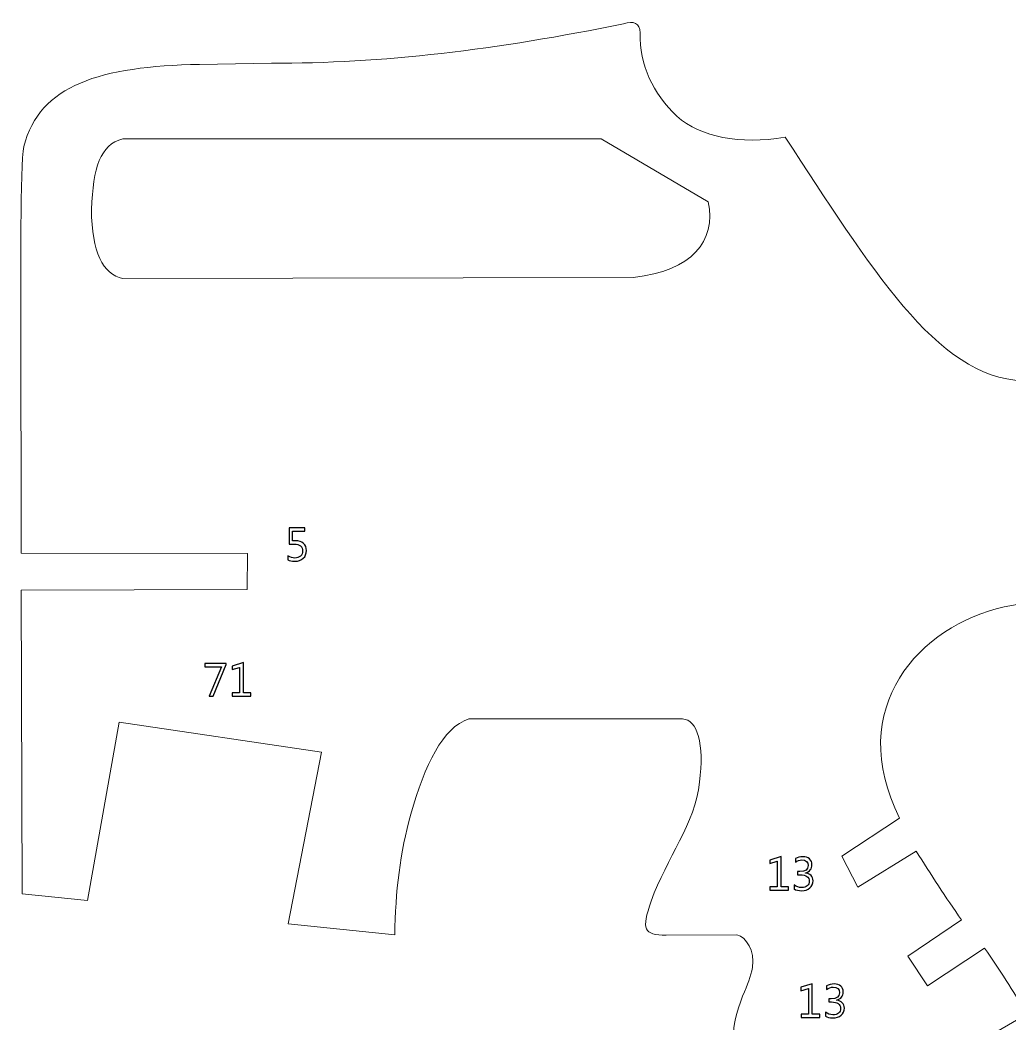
# Model space of a CAD drawing. Header units: centimetres. Extents: x -19.4 to 19.9, y -26.5 to 22.7.
# Drawn here: x 0.58 to 9.52, y -11.9 to -2.84 of the extents above; entities that cross this region are included whole.
import ezdxf

# ---------------------------------------------------------------- set-up
doc = ezdxf.new("R2010")
doc.units = ezdxf.units.CM
doc.header["$MEASUREMENT"] = 0
doc.layers.add('Camada 1', color=7, linetype='Continuous')

msp = doc.modelspace()

# ---------------------------------------------------------------- linework, layer by layer
at = {"layer": 'Camada 1', "color": 7, "lineweight": 9}
for points, knots in [([(7.19645, -11.39078), (7.17834, -11.4777), (7.15261, -11.53528), (7.10658, -11.64964), (7.10658, -11.64964), (7.00426, -11.94824), (6.9458, -12.1205), (7.2625, -12.23736), (7.2625, -12.23736), (7.42524, -12.2847), (7.56222, -12.33634), (7.67792, -12.39158), (7.67792, -12.39158), (8.25612, -12.63074), (8.28379, -13.49284), (8.06222, -14.07244), (8.06222, -14.07244), (7.90312, -14.33174), (8.12985, -14.64468), (8.34635, -14.5721), (8.34635, -14.5721), (8.34635, -14.5721), (10.51261, -13.85516), (10.51261, -13.85516), (10.51261, -13.85516), (10.45027, -13.62004), (10.3866, -13.39248), (10.30282, -13.1574), (10.30282, -13.1574), (10.30282, -13.1574), (9.75943, -13.37982), (9.75943, -13.37982), (9.75943, -13.37982), (9.75943, -13.37982), (9.65196, -13.0734), (9.65196, -13.0734), (9.65196, -13.0734), (9.65196, -13.0734), (10.19293, -12.83964), (10.19293, -12.83964), (10.19293, -12.83964), (10.07545, -12.58512), (9.97469, -12.34292), (9.8446, -12.10114), (9.8446, -12.10114), (9.8446, -12.10114), (9.28561, -12.41004), (9.28561, -12.41004), (9.28561, -12.41004), (9.28561, -12.41004), (9.11823, -12.13246), (9.11823, -12.13246), (9.11823, -12.13246), (9.11823, -12.13246), (9.67372, -11.81196), (9.67372, -11.81196), (9.67372, -11.81196), (9.54626, -11.59628), (9.42556, -11.4123), (9.2911, -11.21652), (9.2911, -11.21652), (9.2911, -11.21652), (8.7758, -11.55694), (8.7758, -11.55694), (8.7758, -11.55694), (8.7758, -11.55694), (8.59966, -11.28924), (8.59966, -11.28924), (8.59966, -11.28924), (8.59966, -11.28924), (9.08363, -10.9607), (9.08363, -10.9607), (9.08363, -10.9607), (8.93983, -10.76064), (8.80629, -10.5467), (8.67396, -10.342), (8.67396, -10.342), (8.67396, -10.342), (8.14573, -10.66632), (8.14573, -10.66632), (8.14573, -10.66632), (8.14573, -10.66632), (8.00262, -10.38486), (8.00262, -10.38486), (8.00262, -10.38486), (8.00262, -10.38486), (8.52443, -10.04256), (8.52443, -10.04256), (8.52443, -10.04256), (8.0212, -9.0515), (8.70751, -8.2985), (9.46802, -8.13704), (9.46802, -8.13704), (11.09261, -7.8101), (12.4897, -7.95706), (13.98482, -8.7694), (13.98482, -8.7694), (14.99996, -9.29474), (16.00137, -9.92246), (16.99467, -10.55402), (16.99467, -10.55402), (17.6037, -10.88394), (18.02344, -11.20762), (18.71948, -11.44536), (18.71948, -11.44536), (18.93572, -11.51192), (19.05844, -11.5514), (19.13972, -11.50868), (19.13972, -11.50868), (19.46327, -10.98524), (19.65925, -10.21248), (19.61815, -8.4746), (19.61815, -8.4746), (19.50839, -6.9784), (19.39746, -6.24118), (19.06685, -5.72082), (19.06685, -5.72082), (18.54663, -5.42754), (16.84974, -5.4812), (14.59497, -5.70444), (14.59497, -5.70444), (13.02089, -5.8212), (11.37442, -6.12376), (9.63661, -6.09544), (9.63661, -6.09544), (8.8524, -6.07016), (8.2565, -5.0562), (7.49029, -3.89738), (7.49029, -3.89738), (7.07465, -3.96578), (6.73533, -3.89846), (6.51279, -3.7086), (6.51279, -3.7086), (6.29751, -3.49826), (6.17681, -3.24938), (6.18123, -2.95512), (6.18123, -2.95512), (6.18213, -2.87114), (6.12349, -2.8403), (6.03036, -2.87408), (6.03036, -2.87408), (4.90413, -3.1053), (3.83605, -3.23604), (2.85293, -3.22862), (2.85293, -3.22862), (2.85293, -3.22862), (2.20467, -3.24034), (2.20467, -3.24034), (2.20467, -3.24034), (1.31001, -3.25706), (0.76008, -3.42442), (0.61744, -3.98142), (0.61744, -3.98142), (0.5844, -4.14354), (0.59169, -5.23704), (0.59013, -5.44748), (0.59013, -5.44748), (0.59013, -5.44748), (0.59369, -7.65022), (0.59369, -7.65022), (0.59369, -7.65022), (0.59369, -7.65022), (2.63687, -7.653), (2.63687, -7.653), (2.63687, -7.653), (2.63687, -7.653), (2.63373, -7.97834), (2.63373, -7.97834), (2.63373, -7.97834), (2.63373, -7.97834), (0.59327, -7.98396), (0.59327, -7.98396), (0.59327, -7.98396), (0.59327, -7.98396), (0.6027, -10.72576), (0.6027, -10.72576), (0.6027, -10.72576), (0.6027, -10.72576), (1.1918, -10.78494), (1.1918, -10.78494), (1.1918, -10.78494), (1.1918, -10.78494), (1.47828, -9.17798), (1.47828, -9.17798), (1.47828, -9.17798), (1.47828, -9.17798), (3.30648, -9.44822), (3.30648, -9.44822), (3.30648, -9.44822), (3.30648, -9.44822), (3.00578, -10.99664), (3.00578, -10.99664), (3.00578, -10.99664), (3.00578, -10.99664), (3.96695, -11.09554), (3.96695, -11.09554), (3.96695, -11.09554), (3.97141, -10.7116), (4.01579, -10.34626), (4.11147, -10.00816), (4.11147, -10.00816), (4.24042, -9.56108), (4.39908, -9.2238), (4.63538, -9.14708), (4.63538, -9.14708), (4.63538, -9.14708), (6.56322, -9.14732), (6.56322, -9.14732), (6.56322, -9.14732), (6.70063, -9.15452), (6.76234, -9.3749), (6.71689, -9.719), (6.71689, -9.719), (6.68061, -10.09176), (6.42141, -10.4), (6.28219, -10.7906), (6.28219, -10.7906), (6.19002, -11.04918), (6.21334, -11.09912), (6.41761, -11.09774), (6.41761, -11.09774), (6.41761, -11.09774), (7.05509, -11.09466), (7.05509, -11.09466), (7.05509, -11.09466), (7.14054, -11.12192), (7.21906, -11.23272), (7.19645, -11.39078)], [0, 0, 0, 0, 0.0172414, 0.0172414, 0.0172414, 0.0172414, 0.0344828, 0.0344828, 0.0344828, 0.0344828, 0.0517241, 0.0517241, 0.0517241, 0.0517241, 0.0689655, 0.0689655, 0.0689655, 0.0689655, 0.0862069, 0.0862069, 0.0862069, 0.0862069, 0.1034483, 0.1034483, 0.1034483, 0.1034483, 0.1206897, 0.1206897, 0.1206897, 0.1206897, 0.137931, 0.137931, 0.137931, 0.137931, 0.1551724, 0.1551724, 0.1551724, 0.1551724, 0.1724138, 0.1724138, 0.1724138, 0.1724138, 0.1896552, 0.1896552, 0.1896552, 0.1896552, 0.2068966, 0.2068966, 0.2068966, 0.2068966, 0.2241379, 0.2241379, 0.2241379, 0.2241379, 0.2413793, 0.2413793, 0.2413793, 0.2413793, 0.2586207, 0.2586207, 0.2586207, 0.2586207, 0.2758621, 0.2758621, 0.2758621, 0.2758621, 0.2931034, 0.2931034, 0.2931034, 0.2931034, 0.3103448, 0.3103448, 0.3103448, 0.3103448, 0.3275862, 0.3275862, 0.3275862, 0.3275862, 0.3448276, 0.3448276, 0.3448276, 0.3448276, 0.362069, 0.362069, 0.362069, 0.362069, 0.3793103, 0.3793103, 0.3793103, 0.3793103, 0.3965517, 0.3965517, 0.3965517, 0.3965517, 0.4137931, 0.4137931, 0.4137931, 0.4137931, 0.4310345, 0.4310345, 0.4310345, 0.4310345, 0.4482759, 0.4482759, 0.4482759, 0.4482759, 0.4655172, 0.4655172, 0.4655172, 0.4655172, 0.4827586, 0.4827586, 0.4827586, 0.4827586, 0.5, 0.5, 0.5, 0.5, 0.5172414, 0.5172414, 0.5172414, 0.5172414, 0.5344828, 0.5344828, 0.5344828, 0.5344828, 0.5517241, 0.5517241, 0.5517241, 0.5517241, 0.5689655, 0.5689655, 0.5689655, 0.5689655, 0.5862069, 0.5862069, 0.5862069, 0.5862069, 0.6034483, 0.6034483, 0.6034483, 0.6034483, 0.6206897, 0.6206897, 0.6206897, 0.6206897, 0.637931, 0.637931, 0.637931, 0.637931, 0.6551724, 0.6551724, 0.6551724, 0.6551724, 0.6724138, 0.6724138, 0.6724138, 0.6724138, 0.6896552, 0.6896552, 0.6896552, 0.6896552, 0.7068966, 0.7068966, 0.7068966, 0.7068966, 0.7241379, 0.7241379, 0.7241379, 0.7241379, 0.7413793, 0.7413793, 0.7413793, 0.7413793, 0.7586207, 0.7586207, 0.7586207, 0.7586207, 0.7758621, 0.7758621, 0.7758621, 0.7758621, 0.7931034, 0.7931034, 0.7931034, 0.7931034, 0.8103448, 0.8103448, 0.8103448, 0.8103448, 0.8275862, 0.8275862, 0.8275862, 0.8275862, 0.8448276, 0.8448276, 0.8448276, 0.8448276, 0.862069, 0.862069, 0.862069, 0.862069, 0.8793103, 0.8793103, 0.8793103, 0.8793103, 0.8965517, 0.8965517, 0.8965517, 0.8965517, 0.9137931, 0.9137931, 0.9137931, 0.9137931, 0.9310345, 0.9310345, 0.9310345, 0.9310345, 0.9482759, 0.9482759, 0.9482759, 0.9482759, 0.9655172, 0.9655172, 0.9655172, 0.9655172, 1, 1, 1, 1]), ([(1.5118, -3.91118), (1.5118, -3.91118), (5.82906, -3.9113), (5.82906, -3.9113), (5.82906, -3.9113), (5.82906, -3.9113), (6.79719, -4.48072), (6.79719, -4.48072), (6.79719, -4.48072), (6.86934, -4.8388), (6.64892, -5.10216), (6.12169, -5.16324), (6.12169, -5.16324), (6.12169, -5.16324), (1.5103, -5.17162), (1.5103, -5.17162), (1.5103, -5.17162), (1.33276, -5.13608), (1.23246, -4.93456), (1.22773, -4.54984), (1.22773, -4.54984), (1.24599, -4.16868), (1.30559, -3.96782), (1.5118, -3.91118)], [0, 0, 0, 0, 0.1428571, 0.1428571, 0.1428571, 0.1428571, 0.2857143, 0.2857143, 0.2857143, 0.2857143, 0.4285714, 0.4285714, 0.4285714, 0.4285714, 0.5714286, 0.5714286, 0.5714286, 0.5714286, 0.7142857, 0.7142857, 0.7142857, 0.7142857, 1, 1, 1, 1])]:
    msp.add_open_spline(points, degree=3, knots=knots, dxfattribs=at)
at = {"layer": 'Camada 1', "color": 7}
for points, knots in [([(3.0028, -7.7118), (3.0028, -7.7118), (3.0028, -7.67582), (3.0028, -7.67582), (3.0028, -7.67582), (3.02305, -7.68908), (3.04365, -7.69572), (3.0646, -7.69572), (3.0646, -7.69572), (3.08556, -7.69572), (3.10242, -7.68979), (3.11526, -7.67794), (3.11526, -7.67794), (3.12804, -7.66615), (3.13446, -7.65042), (3.13446, -7.63087), (3.13446, -7.63087), (3.13446, -7.61147), (3.12789, -7.5963), (3.11484, -7.58544), (3.11484, -7.58544), (3.10172, -7.57457), (3.08302, -7.56914), (3.05861, -7.56914), (3.05861, -7.56914), (3.05035, -7.56914), (3.03483, -7.56998), (3.01211, -7.57161), (3.01211, -7.57161), (3.01211, -7.57161), (3.01211, -7.42266), (3.01211, -7.42266), (3.01211, -7.42266), (3.01211, -7.42266), (3.15562, -7.42266), (3.15562, -7.42266), (3.15562, -7.42266), (3.15562, -7.42266), (3.15562, -7.45314), (3.15562, -7.45314), (3.15562, -7.45314), (3.15562, -7.45314), (3.04428, -7.45314), (3.04428, -7.45314), (3.04428, -7.45314), (3.04428, -7.45314), (3.04428, -7.54035), (3.04428, -7.54035), (3.04428, -7.54035), (3.05339, -7.53979), (3.06178, -7.5395), (3.06954, -7.5395), (3.06954, -7.5395), (3.10122, -7.5395), (3.12578, -7.54748), (3.14313, -7.56335), (3.14313, -7.56335), (3.16049, -7.57923), (3.16917, -7.60103), (3.16917, -7.62869), (3.16917, -7.62869), (3.16917, -7.65733), (3.15986, -7.68041), (3.14116, -7.69783), (3.14116, -7.69783), (3.12246, -7.71533), (3.09678, -7.72408), (3.06425, -7.72408), (3.06425, -7.72408), (3.03681, -7.72408), (3.01634, -7.71999), (3.0028, -7.7118)], [0, 0, 0, 0, 0.0526316, 0.0526316, 0.0526316, 0.0526316, 0.1052632, 0.1052632, 0.1052632, 0.1052632, 0.1578947, 0.1578947, 0.1578947, 0.1578947, 0.2105263, 0.2105263, 0.2105263, 0.2105263, 0.2631579, 0.2631579, 0.2631579, 0.2631579, 0.3157895, 0.3157895, 0.3157895, 0.3157895, 0.3684211, 0.3684211, 0.3684211, 0.3684211, 0.4210526, 0.4210526, 0.4210526, 0.4210526, 0.4736842, 0.4736842, 0.4736842, 0.4736842, 0.5263158, 0.5263158, 0.5263158, 0.5263158, 0.5789474, 0.5789474, 0.5789474, 0.5789474, 0.6315789, 0.6315789, 0.6315789, 0.6315789, 0.6842105, 0.6842105, 0.6842105, 0.6842105, 0.7368421, 0.7368421, 0.7368421, 0.7368421, 0.7894737, 0.7894737, 0.7894737, 0.7894737, 0.8421053, 0.8421053, 0.8421053, 0.8421053, 0.8947368, 0.8947368, 0.8947368, 0.8947368, 1, 1, 1, 1]), ([(2.44366, -8.65662), (2.44366, -8.65662), (2.32639, -8.9423), (2.32639, -8.9423), (2.32639, -8.9423), (2.32639, -8.9423), (2.29125, -8.9423), (2.29125, -8.9423), (2.29125, -8.9423), (2.29125, -8.9423), (2.40217, -8.67644), (2.40217, -8.67644), (2.40217, -8.67644), (2.40217, -8.67644), (2.25273, -8.67644), (2.25273, -8.67644), (2.25273, -8.67644), (2.25273, -8.67644), (2.25273, -8.64596), (2.25273, -8.64596), (2.25273, -8.64596), (2.25273, -8.64596), (2.44366, -8.64596), (2.44366, -8.64596), (2.44366, -8.64596), (2.44366, -8.64596), (2.44366, -8.65662), (2.44366, -8.65662)], [0, 0, 0, 0, 0.125, 0.125, 0.125, 0.125, 0.25, 0.25, 0.25, 0.25, 0.375, 0.375, 0.375, 0.375, 0.5, 0.5, 0.5, 0.5, 0.625, 0.625, 0.625, 0.625, 0.75, 0.75, 0.75, 0.75, 1, 1, 1, 1]), ([(2.66718, -8.9423), (2.66718, -8.9423), (2.49954, -8.9423), (2.49954, -8.9423), (2.49954, -8.9423), (2.49954, -8.9423), (2.49954, -8.91267), (2.49954, -8.91267), (2.49954, -8.91267), (2.49954, -8.91267), (2.56642, -8.91267), (2.56642, -8.91267), (2.56642, -8.91267), (2.56642, -8.91267), (2.56642, -8.68223), (2.56642, -8.68223), (2.56642, -8.68223), (2.56642, -8.68223), (2.49784, -8.70269), (2.49784, -8.70269), (2.49784, -8.70269), (2.49784, -8.70269), (2.49784, -8.67052), (2.49784, -8.67052), (2.49784, -8.67052), (2.49784, -8.67052), (2.60029, -8.63919), (2.60029, -8.63919), (2.60029, -8.63919), (2.60029, -8.63919), (2.60029, -8.91267), (2.60029, -8.91267), (2.60029, -8.91267), (2.60029, -8.91267), (2.66718, -8.91267), (2.66718, -8.91267), (2.66718, -8.91267), (2.66718, -8.91267), (2.66718, -8.9423), (2.66718, -8.9423)], [0, 0, 0, 0, 0.0909091, 0.0909091, 0.0909091, 0.0909091, 0.1818182, 0.1818182, 0.1818182, 0.1818182, 0.2727273, 0.2727273, 0.2727273, 0.2727273, 0.3636364, 0.3636364, 0.3636364, 0.3636364, 0.4545455, 0.4545455, 0.4545455, 0.4545455, 0.5454545, 0.5454545, 0.5454545, 0.5454545, 0.6363636, 0.6363636, 0.6363636, 0.6363636, 0.7272727, 0.7272727, 0.7272727, 0.7272727, 0.8181818, 0.8181818, 0.8181818, 0.8181818, 1, 1, 1, 1]), ([(7.5204, -10.69256), (7.5204, -10.69256), (7.35276, -10.69256), (7.35276, -10.69256), (7.35276, -10.69256), (7.35276, -10.69256), (7.35276, -10.66293), (7.35276, -10.66293), (7.35276, -10.66293), (7.35276, -10.66293), (7.41964, -10.66293), (7.41964, -10.66293), (7.41964, -10.66293), (7.41964, -10.66293), (7.41964, -10.43249), (7.41964, -10.43249), (7.41964, -10.43249), (7.41964, -10.43249), (7.35106, -10.45295), (7.35106, -10.45295), (7.35106, -10.45295), (7.35106, -10.45295), (7.35106, -10.42078), (7.35106, -10.42078), (7.35106, -10.42078), (7.35106, -10.42078), (7.45351, -10.38945), (7.45351, -10.38945), (7.45351, -10.38945), (7.45351, -10.38945), (7.45351, -10.66293), (7.45351, -10.66293), (7.45351, -10.66293), (7.45351, -10.66293), (7.5204, -10.66293), (7.5204, -10.66293), (7.5204, -10.66293), (7.5204, -10.66293), (7.5204, -10.69256), (7.5204, -10.69256)], [0, 0, 0, 0, 0.0909091, 0.0909091, 0.0909091, 0.0909091, 0.1818182, 0.1818182, 0.1818182, 0.1818182, 0.2727273, 0.2727273, 0.2727273, 0.2727273, 0.3636364, 0.3636364, 0.3636364, 0.3636364, 0.4545455, 0.4545455, 0.4545455, 0.4545455, 0.5454545, 0.5454545, 0.5454545, 0.5454545, 0.6363636, 0.6363636, 0.6363636, 0.6363636, 0.7272727, 0.7272727, 0.7272727, 0.7272727, 0.8181818, 0.8181818, 0.8181818, 0.8181818, 1, 1, 1, 1]), ([(7.57162, -10.68155), (7.57162, -10.68155), (7.57162, -10.64515), (7.57162, -10.64515), (7.57162, -10.64515), (7.59187, -10.66123), (7.6148, -10.66928), (7.64028, -10.66928), (7.64028, -10.66928), (7.66102, -10.66928), (7.67753, -10.66413), (7.68988, -10.65375), (7.68988, -10.65375), (7.70222, -10.64338), (7.70836, -10.62941), (7.70836, -10.61191), (7.70836, -10.61191), (7.70836, -10.57311), (7.68085, -10.5537), (7.62588, -10.5537), (7.62588, -10.5537), (7.62588, -10.5537), (7.60126, -10.5537), (7.60126, -10.5537), (7.60126, -10.5537), (7.60126, -10.5537), (7.60126, -10.52492), (7.60126, -10.52492), (7.60126, -10.52492), (7.60126, -10.52492), (7.62468, -10.52492), (7.62468, -10.52492), (7.62468, -10.52492), (7.67372, -10.52492), (7.6982, -10.50671), (7.6982, -10.47038), (7.6982, -10.47038), (7.6982, -10.43672), (7.6795, -10.41993), (7.64211, -10.41993), (7.64211, -10.41993), (7.62123, -10.41993), (7.60154, -10.42698), (7.58305, -10.4411), (7.58305, -10.4411), (7.58305, -10.4411), (7.58305, -10.40808), (7.58305, -10.40808), (7.58305, -10.40808), (7.6021, -10.39679), (7.62461, -10.39114), (7.65051, -10.39114), (7.65051, -10.39114), (7.67548, -10.39114), (7.69545, -10.39777), (7.71048, -10.41097), (7.71048, -10.41097), (7.72544, -10.42423), (7.73292, -10.44117), (7.73292, -10.46184), (7.73292, -10.46184), (7.73292, -10.50086), (7.71309, -10.52598), (7.67337, -10.53712), (7.67337, -10.53712), (7.67337, -10.53712), (7.67337, -10.53797), (7.67337, -10.53797), (7.67337, -10.53797), (7.69467, -10.54002), (7.71161, -10.5475), (7.72417, -10.56041), (7.72417, -10.56041), (7.7368, -10.57332), (7.74308, -10.58941), (7.74308, -10.60867), (7.74308, -10.60867), (7.74308, -10.63534), (7.73355, -10.65679), (7.71443, -10.67316), (7.71443, -10.67316), (7.69531, -10.68946), (7.67012, -10.69764), (7.63886, -10.69764), (7.63886, -10.69764), (7.61071, -10.69764), (7.58828, -10.69228), (7.57162, -10.68155)], [0, 0, 0, 0, 0.0434783, 0.0434783, 0.0434783, 0.0434783, 0.0869565, 0.0869565, 0.0869565, 0.0869565, 0.1304348, 0.1304348, 0.1304348, 0.1304348, 0.173913, 0.173913, 0.173913, 0.173913, 0.2173913, 0.2173913, 0.2173913, 0.2173913, 0.2608696, 0.2608696, 0.2608696, 0.2608696, 0.3043478, 0.3043478, 0.3043478, 0.3043478, 0.3478261, 0.3478261, 0.3478261, 0.3478261, 0.3913043, 0.3913043, 0.3913043, 0.3913043, 0.4347826, 0.4347826, 0.4347826, 0.4347826, 0.4782609, 0.4782609, 0.4782609, 0.4782609, 0.5217391, 0.5217391, 0.5217391, 0.5217391, 0.5652174, 0.5652174, 0.5652174, 0.5652174, 0.6086957, 0.6086957, 0.6086957, 0.6086957, 0.6521739, 0.6521739, 0.6521739, 0.6521739, 0.6956522, 0.6956522, 0.6956522, 0.6956522, 0.7391304, 0.7391304, 0.7391304, 0.7391304, 0.7826087, 0.7826087, 0.7826087, 0.7826087, 0.826087, 0.826087, 0.826087, 0.826087, 0.8695652, 0.8695652, 0.8695652, 0.8695652, 0.9130435, 0.9130435, 0.9130435, 0.9130435, 1, 1, 1, 1]), ([(7.8027, -11.84058), (7.8027, -11.84058), (7.63506, -11.84058), (7.63506, -11.84058), (7.63506, -11.84058), (7.63506, -11.84058), (7.63506, -11.81095), (7.63506, -11.81095), (7.63506, -11.81095), (7.63506, -11.81095), (7.70194, -11.81095), (7.70194, -11.81095), (7.70194, -11.81095), (7.70194, -11.81095), (7.70194, -11.58051), (7.70194, -11.58051), (7.70194, -11.58051), (7.70194, -11.58051), (7.63336, -11.60097), (7.63336, -11.60097), (7.63336, -11.60097), (7.63336, -11.60097), (7.63336, -11.5688), (7.63336, -11.5688), (7.63336, -11.5688), (7.63336, -11.5688), (7.73581, -11.53747), (7.73581, -11.53747), (7.73581, -11.53747), (7.73581, -11.53747), (7.73581, -11.81095), (7.73581, -11.81095), (7.73581, -11.81095), (7.73581, -11.81095), (7.8027, -11.81095), (7.8027, -11.81095), (7.8027, -11.81095), (7.8027, -11.81095), (7.8027, -11.84058), (7.8027, -11.84058)], [0, 0, 0, 0, 0.0909091, 0.0909091, 0.0909091, 0.0909091, 0.1818182, 0.1818182, 0.1818182, 0.1818182, 0.2727273, 0.2727273, 0.2727273, 0.2727273, 0.3636364, 0.3636364, 0.3636364, 0.3636364, 0.4545455, 0.4545455, 0.4545455, 0.4545455, 0.5454545, 0.5454545, 0.5454545, 0.5454545, 0.6363636, 0.6363636, 0.6363636, 0.6363636, 0.7272727, 0.7272727, 0.7272727, 0.7272727, 0.8181818, 0.8181818, 0.8181818, 0.8181818, 1, 1, 1, 1]), ([(7.85392, -11.82957), (7.85392, -11.82957), (7.85392, -11.79317), (7.85392, -11.79317), (7.85392, -11.79317), (7.87417, -11.80925), (7.8971, -11.8173), (7.92258, -11.8173), (7.92258, -11.8173), (7.94332, -11.8173), (7.95983, -11.81215), (7.97218, -11.80177), (7.97218, -11.80177), (7.98452, -11.7914), (7.99066, -11.77743), (7.99066, -11.75993), (7.99066, -11.75993), (7.99066, -11.72113), (7.96315, -11.70172), (7.90818, -11.70172), (7.90818, -11.70172), (7.90818, -11.70172), (7.88356, -11.70172), (7.88356, -11.70172), (7.88356, -11.70172), (7.88356, -11.70172), (7.88356, -11.67294), (7.88356, -11.67294), (7.88356, -11.67294), (7.88356, -11.67294), (7.90698, -11.67294), (7.90698, -11.67294), (7.90698, -11.67294), (7.95602, -11.67294), (7.9805, -11.65473), (7.9805, -11.6184), (7.9805, -11.6184), (7.9805, -11.58474), (7.9618, -11.56795), (7.92441, -11.56795), (7.92441, -11.56795), (7.90353, -11.56795), (7.88384, -11.575), (7.86535, -11.58912), (7.86535, -11.58912), (7.86535, -11.58912), (7.86535, -11.5561), (7.86535, -11.5561), (7.86535, -11.5561), (7.8844, -11.54481), (7.90691, -11.53916), (7.93281, -11.53916), (7.93281, -11.53916), (7.95778, -11.53916), (7.97775, -11.54579), (7.99278, -11.55899), (7.99278, -11.55899), (8.00774, -11.57225), (8.01522, -11.58919), (8.01522, -11.60986), (8.01522, -11.60986), (8.01522, -11.64888), (7.99539, -11.674), (7.95567, -11.68514), (7.95567, -11.68514), (7.95567, -11.68514), (7.95567, -11.68599), (7.95567, -11.68599), (7.95567, -11.68599), (7.97697, -11.68804), (7.99391, -11.69552), (8.00647, -11.70843), (8.00647, -11.70843), (8.0191, -11.72134), (8.02538, -11.73743), (8.02538, -11.75669), (8.02538, -11.75669), (8.02538, -11.78336), (8.01585, -11.80481), (7.99673, -11.82118), (7.99673, -11.82118), (7.97761, -11.83748), (7.95242, -11.84566), (7.92116, -11.84566), (7.92116, -11.84566), (7.89301, -11.84566), (7.87058, -11.8403), (7.85392, -11.82957)], [0, 0, 0, 0, 0.0434783, 0.0434783, 0.0434783, 0.0434783, 0.0869565, 0.0869565, 0.0869565, 0.0869565, 0.1304348, 0.1304348, 0.1304348, 0.1304348, 0.173913, 0.173913, 0.173913, 0.173913, 0.2173913, 0.2173913, 0.2173913, 0.2173913, 0.2608696, 0.2608696, 0.2608696, 0.2608696, 0.3043478, 0.3043478, 0.3043478, 0.3043478, 0.3478261, 0.3478261, 0.3478261, 0.3478261, 0.3913043, 0.3913043, 0.3913043, 0.3913043, 0.4347826, 0.4347826, 0.4347826, 0.4347826, 0.4782609, 0.4782609, 0.4782609, 0.4782609, 0.5217391, 0.5217391, 0.5217391, 0.5217391, 0.5652174, 0.5652174, 0.5652174, 0.5652174, 0.6086957, 0.6086957, 0.6086957, 0.6086957, 0.6521739, 0.6521739, 0.6521739, 0.6521739, 0.6956522, 0.6956522, 0.6956522, 0.6956522, 0.7391304, 0.7391304, 0.7391304, 0.7391304, 0.7826087, 0.7826087, 0.7826087, 0.7826087, 0.826087, 0.826087, 0.826087, 0.826087, 0.8695652, 0.8695652, 0.8695652, 0.8695652, 0.9130435, 0.9130435, 0.9130435, 0.9130435, 1, 1, 1, 1])]:
    msp.add_open_spline(points, degree=3, knots=knots, dxfattribs=at)
at = {"layer": 'Camada 1', "color": 250, "lineweight": 9}
for points, knots in [([(3.0028, -7.7118), (3.0028, -7.7118), (3.0028, -7.67582), (3.0028, -7.67582), (3.0028, -7.67582), (3.02305, -7.68908), (3.04365, -7.69572), (3.0646, -7.69572), (3.0646, -7.69572), (3.08556, -7.69572), (3.10242, -7.68979), (3.11526, -7.67794), (3.11526, -7.67794), (3.12804, -7.66615), (3.13446, -7.65042), (3.13446, -7.63087), (3.13446, -7.63087), (3.13446, -7.61147), (3.12789, -7.5963), (3.11484, -7.58544), (3.11484, -7.58544), (3.10172, -7.57457), (3.08302, -7.56914), (3.05861, -7.56914), (3.05861, -7.56914), (3.05035, -7.56914), (3.03483, -7.56998), (3.01211, -7.57161), (3.01211, -7.57161), (3.01211, -7.57161), (3.01211, -7.42266), (3.01211, -7.42266), (3.01211, -7.42266), (3.01211, -7.42266), (3.15562, -7.42266), (3.15562, -7.42266), (3.15562, -7.42266), (3.15562, -7.42266), (3.15562, -7.45314), (3.15562, -7.45314), (3.15562, -7.45314), (3.15562, -7.45314), (3.04428, -7.45314), (3.04428, -7.45314), (3.04428, -7.45314), (3.04428, -7.45314), (3.04428, -7.54035), (3.04428, -7.54035), (3.04428, -7.54035), (3.05339, -7.53979), (3.06178, -7.5395), (3.06954, -7.5395), (3.06954, -7.5395), (3.10122, -7.5395), (3.12578, -7.54748), (3.14313, -7.56335), (3.14313, -7.56335), (3.16049, -7.57923), (3.16917, -7.60103), (3.16917, -7.62869), (3.16917, -7.62869), (3.16917, -7.65733), (3.15986, -7.68041), (3.14116, -7.69783), (3.14116, -7.69783), (3.12246, -7.71533), (3.09678, -7.72408), (3.06425, -7.72408), (3.06425, -7.72408), (3.03681, -7.72408), (3.01634, -7.71999), (3.0028, -7.7118)], [0, 0, 0, 0, 0.0526316, 0.0526316, 0.0526316, 0.0526316, 0.1052632, 0.1052632, 0.1052632, 0.1052632, 0.1578947, 0.1578947, 0.1578947, 0.1578947, 0.2105263, 0.2105263, 0.2105263, 0.2105263, 0.2631579, 0.2631579, 0.2631579, 0.2631579, 0.3157895, 0.3157895, 0.3157895, 0.3157895, 0.3684211, 0.3684211, 0.3684211, 0.3684211, 0.4210526, 0.4210526, 0.4210526, 0.4210526, 0.4736842, 0.4736842, 0.4736842, 0.4736842, 0.5263158, 0.5263158, 0.5263158, 0.5263158, 0.5789474, 0.5789474, 0.5789474, 0.5789474, 0.6315789, 0.6315789, 0.6315789, 0.6315789, 0.6842105, 0.6842105, 0.6842105, 0.6842105, 0.7368421, 0.7368421, 0.7368421, 0.7368421, 0.7894737, 0.7894737, 0.7894737, 0.7894737, 0.8421053, 0.8421053, 0.8421053, 0.8421053, 0.8947368, 0.8947368, 0.8947368, 0.8947368, 1, 1, 1, 1]), ([(2.44366, -8.65662), (2.44366, -8.65662), (2.32639, -8.9423), (2.32639, -8.9423), (2.32639, -8.9423), (2.32639, -8.9423), (2.29125, -8.9423), (2.29125, -8.9423), (2.29125, -8.9423), (2.29125, -8.9423), (2.40217, -8.67644), (2.40217, -8.67644), (2.40217, -8.67644), (2.40217, -8.67644), (2.25273, -8.67644), (2.25273, -8.67644), (2.25273, -8.67644), (2.25273, -8.67644), (2.25273, -8.64596), (2.25273, -8.64596), (2.25273, -8.64596), (2.25273, -8.64596), (2.44366, -8.64596), (2.44366, -8.64596), (2.44366, -8.64596), (2.44366, -8.64596), (2.44366, -8.65662), (2.44366, -8.65662)], [0, 0, 0, 0, 0.125, 0.125, 0.125, 0.125, 0.25, 0.25, 0.25, 0.25, 0.375, 0.375, 0.375, 0.375, 0.5, 0.5, 0.5, 0.5, 0.625, 0.625, 0.625, 0.625, 0.75, 0.75, 0.75, 0.75, 1, 1, 1, 1]), ([(2.66718, -8.9423), (2.66718, -8.9423), (2.49954, -8.9423), (2.49954, -8.9423), (2.49954, -8.9423), (2.49954, -8.9423), (2.49954, -8.91267), (2.49954, -8.91267), (2.49954, -8.91267), (2.49954, -8.91267), (2.56642, -8.91267), (2.56642, -8.91267), (2.56642, -8.91267), (2.56642, -8.91267), (2.56642, -8.68223), (2.56642, -8.68223), (2.56642, -8.68223), (2.56642, -8.68223), (2.49784, -8.70269), (2.49784, -8.70269), (2.49784, -8.70269), (2.49784, -8.70269), (2.49784, -8.67052), (2.49784, -8.67052), (2.49784, -8.67052), (2.49784, -8.67052), (2.60029, -8.63919), (2.60029, -8.63919), (2.60029, -8.63919), (2.60029, -8.63919), (2.60029, -8.91267), (2.60029, -8.91267), (2.60029, -8.91267), (2.60029, -8.91267), (2.66718, -8.91267), (2.66718, -8.91267), (2.66718, -8.91267), (2.66718, -8.91267), (2.66718, -8.9423), (2.66718, -8.9423)], [0, 0, 0, 0, 0.0909091, 0.0909091, 0.0909091, 0.0909091, 0.1818182, 0.1818182, 0.1818182, 0.1818182, 0.2727273, 0.2727273, 0.2727273, 0.2727273, 0.3636364, 0.3636364, 0.3636364, 0.3636364, 0.4545455, 0.4545455, 0.4545455, 0.4545455, 0.5454545, 0.5454545, 0.5454545, 0.5454545, 0.6363636, 0.6363636, 0.6363636, 0.6363636, 0.7272727, 0.7272727, 0.7272727, 0.7272727, 0.8181818, 0.8181818, 0.8181818, 0.8181818, 1, 1, 1, 1]), ([(7.5204, -10.69256), (7.5204, -10.69256), (7.35276, -10.69256), (7.35276, -10.69256), (7.35276, -10.69256), (7.35276, -10.69256), (7.35276, -10.66293), (7.35276, -10.66293), (7.35276, -10.66293), (7.35276, -10.66293), (7.41964, -10.66293), (7.41964, -10.66293), (7.41964, -10.66293), (7.41964, -10.66293), (7.41964, -10.43249), (7.41964, -10.43249), (7.41964, -10.43249), (7.41964, -10.43249), (7.35106, -10.45295), (7.35106, -10.45295), (7.35106, -10.45295), (7.35106, -10.45295), (7.35106, -10.42078), (7.35106, -10.42078), (7.35106, -10.42078), (7.35106, -10.42078), (7.45351, -10.38945), (7.45351, -10.38945), (7.45351, -10.38945), (7.45351, -10.38945), (7.45351, -10.66293), (7.45351, -10.66293), (7.45351, -10.66293), (7.45351, -10.66293), (7.5204, -10.66293), (7.5204, -10.66293), (7.5204, -10.66293), (7.5204, -10.66293), (7.5204, -10.69256), (7.5204, -10.69256)], [0, 0, 0, 0, 0.0909091, 0.0909091, 0.0909091, 0.0909091, 0.1818182, 0.1818182, 0.1818182, 0.1818182, 0.2727273, 0.2727273, 0.2727273, 0.2727273, 0.3636364, 0.3636364, 0.3636364, 0.3636364, 0.4545455, 0.4545455, 0.4545455, 0.4545455, 0.5454545, 0.5454545, 0.5454545, 0.5454545, 0.6363636, 0.6363636, 0.6363636, 0.6363636, 0.7272727, 0.7272727, 0.7272727, 0.7272727, 0.8181818, 0.8181818, 0.8181818, 0.8181818, 1, 1, 1, 1]), ([(7.57162, -10.68155), (7.57162, -10.68155), (7.57162, -10.64515), (7.57162, -10.64515), (7.57162, -10.64515), (7.59187, -10.66123), (7.6148, -10.66928), (7.64028, -10.66928), (7.64028, -10.66928), (7.66102, -10.66928), (7.67753, -10.66413), (7.68988, -10.65375), (7.68988, -10.65375), (7.70222, -10.64338), (7.70836, -10.62941), (7.70836, -10.61191), (7.70836, -10.61191), (7.70836, -10.57311), (7.68085, -10.5537), (7.62588, -10.5537), (7.62588, -10.5537), (7.62588, -10.5537), (7.60126, -10.5537), (7.60126, -10.5537), (7.60126, -10.5537), (7.60126, -10.5537), (7.60126, -10.52492), (7.60126, -10.52492), (7.60126, -10.52492), (7.60126, -10.52492), (7.62468, -10.52492), (7.62468, -10.52492), (7.62468, -10.52492), (7.67372, -10.52492), (7.6982, -10.50671), (7.6982, -10.47038), (7.6982, -10.47038), (7.6982, -10.43672), (7.6795, -10.41993), (7.64211, -10.41993), (7.64211, -10.41993), (7.62123, -10.41993), (7.60154, -10.42698), (7.58305, -10.4411), (7.58305, -10.4411), (7.58305, -10.4411), (7.58305, -10.40808), (7.58305, -10.40808), (7.58305, -10.40808), (7.6021, -10.39679), (7.62461, -10.39114), (7.65051, -10.39114), (7.65051, -10.39114), (7.67548, -10.39114), (7.69545, -10.39777), (7.71048, -10.41097), (7.71048, -10.41097), (7.72544, -10.42423), (7.73292, -10.44117), (7.73292, -10.46184), (7.73292, -10.46184), (7.73292, -10.50086), (7.71309, -10.52598), (7.67337, -10.53712), (7.67337, -10.53712), (7.67337, -10.53712), (7.67337, -10.53797), (7.67337, -10.53797), (7.67337, -10.53797), (7.69467, -10.54002), (7.71161, -10.5475), (7.72417, -10.56041), (7.72417, -10.56041), (7.7368, -10.57332), (7.74308, -10.58941), (7.74308, -10.60867), (7.74308, -10.60867), (7.74308, -10.63534), (7.73355, -10.65679), (7.71443, -10.67316), (7.71443, -10.67316), (7.69531, -10.68946), (7.67012, -10.69764), (7.63886, -10.69764), (7.63886, -10.69764), (7.61071, -10.69764), (7.58828, -10.69228), (7.57162, -10.68155)], [0, 0, 0, 0, 0.0434783, 0.0434783, 0.0434783, 0.0434783, 0.0869565, 0.0869565, 0.0869565, 0.0869565, 0.1304348, 0.1304348, 0.1304348, 0.1304348, 0.173913, 0.173913, 0.173913, 0.173913, 0.2173913, 0.2173913, 0.2173913, 0.2173913, 0.2608696, 0.2608696, 0.2608696, 0.2608696, 0.3043478, 0.3043478, 0.3043478, 0.3043478, 0.3478261, 0.3478261, 0.3478261, 0.3478261, 0.3913043, 0.3913043, 0.3913043, 0.3913043, 0.4347826, 0.4347826, 0.4347826, 0.4347826, 0.4782609, 0.4782609, 0.4782609, 0.4782609, 0.5217391, 0.5217391, 0.5217391, 0.5217391, 0.5652174, 0.5652174, 0.5652174, 0.5652174, 0.6086957, 0.6086957, 0.6086957, 0.6086957, 0.6521739, 0.6521739, 0.6521739, 0.6521739, 0.6956522, 0.6956522, 0.6956522, 0.6956522, 0.7391304, 0.7391304, 0.7391304, 0.7391304, 0.7826087, 0.7826087, 0.7826087, 0.7826087, 0.826087, 0.826087, 0.826087, 0.826087, 0.8695652, 0.8695652, 0.8695652, 0.8695652, 0.9130435, 0.9130435, 0.9130435, 0.9130435, 1, 1, 1, 1]), ([(7.8027, -11.84058), (7.8027, -11.84058), (7.63506, -11.84058), (7.63506, -11.84058), (7.63506, -11.84058), (7.63506, -11.84058), (7.63506, -11.81095), (7.63506, -11.81095), (7.63506, -11.81095), (7.63506, -11.81095), (7.70194, -11.81095), (7.70194, -11.81095), (7.70194, -11.81095), (7.70194, -11.81095), (7.70194, -11.58051), (7.70194, -11.58051), (7.70194, -11.58051), (7.70194, -11.58051), (7.63336, -11.60097), (7.63336, -11.60097), (7.63336, -11.60097), (7.63336, -11.60097), (7.63336, -11.5688), (7.63336, -11.5688), (7.63336, -11.5688), (7.63336, -11.5688), (7.73581, -11.53747), (7.73581, -11.53747), (7.73581, -11.53747), (7.73581, -11.53747), (7.73581, -11.81095), (7.73581, -11.81095), (7.73581, -11.81095), (7.73581, -11.81095), (7.8027, -11.81095), (7.8027, -11.81095), (7.8027, -11.81095), (7.8027, -11.81095), (7.8027, -11.84058), (7.8027, -11.84058)], [0, 0, 0, 0, 0.0909091, 0.0909091, 0.0909091, 0.0909091, 0.1818182, 0.1818182, 0.1818182, 0.1818182, 0.2727273, 0.2727273, 0.2727273, 0.2727273, 0.3636364, 0.3636364, 0.3636364, 0.3636364, 0.4545455, 0.4545455, 0.4545455, 0.4545455, 0.5454545, 0.5454545, 0.5454545, 0.5454545, 0.6363636, 0.6363636, 0.6363636, 0.6363636, 0.7272727, 0.7272727, 0.7272727, 0.7272727, 0.8181818, 0.8181818, 0.8181818, 0.8181818, 1, 1, 1, 1]), ([(7.85392, -11.82957), (7.85392, -11.82957), (7.85392, -11.79317), (7.85392, -11.79317), (7.85392, -11.79317), (7.87417, -11.80925), (7.8971, -11.8173), (7.92258, -11.8173), (7.92258, -11.8173), (7.94332, -11.8173), (7.95983, -11.81215), (7.97218, -11.80177), (7.97218, -11.80177), (7.98452, -11.7914), (7.99066, -11.77743), (7.99066, -11.75993), (7.99066, -11.75993), (7.99066, -11.72113), (7.96315, -11.70172), (7.90818, -11.70172), (7.90818, -11.70172), (7.90818, -11.70172), (7.88356, -11.70172), (7.88356, -11.70172), (7.88356, -11.70172), (7.88356, -11.70172), (7.88356, -11.67294), (7.88356, -11.67294), (7.88356, -11.67294), (7.88356, -11.67294), (7.90698, -11.67294), (7.90698, -11.67294), (7.90698, -11.67294), (7.95602, -11.67294), (7.9805, -11.65473), (7.9805, -11.6184), (7.9805, -11.6184), (7.9805, -11.58474), (7.9618, -11.56795), (7.92441, -11.56795), (7.92441, -11.56795), (7.90353, -11.56795), (7.88384, -11.575), (7.86535, -11.58912), (7.86535, -11.58912), (7.86535, -11.58912), (7.86535, -11.5561), (7.86535, -11.5561), (7.86535, -11.5561), (7.8844, -11.54481), (7.90691, -11.53916), (7.93281, -11.53916), (7.93281, -11.53916), (7.95778, -11.53916), (7.97775, -11.54579), (7.99278, -11.55899), (7.99278, -11.55899), (8.00774, -11.57225), (8.01522, -11.58919), (8.01522, -11.60986), (8.01522, -11.60986), (8.01522, -11.64888), (7.99539, -11.674), (7.95567, -11.68514), (7.95567, -11.68514), (7.95567, -11.68514), (7.95567, -11.68599), (7.95567, -11.68599), (7.95567, -11.68599), (7.97697, -11.68804), (7.99391, -11.69552), (8.00647, -11.70843), (8.00647, -11.70843), (8.0191, -11.72134), (8.02538, -11.73743), (8.02538, -11.75669), (8.02538, -11.75669), (8.02538, -11.78336), (8.01585, -11.80481), (7.99673, -11.82118), (7.99673, -11.82118), (7.97761, -11.83748), (7.95242, -11.84566), (7.92116, -11.84566), (7.92116, -11.84566), (7.89301, -11.84566), (7.87058, -11.8403), (7.85392, -11.82957)], [0, 0, 0, 0, 0.0434783, 0.0434783, 0.0434783, 0.0434783, 0.0869565, 0.0869565, 0.0869565, 0.0869565, 0.1304348, 0.1304348, 0.1304348, 0.1304348, 0.173913, 0.173913, 0.173913, 0.173913, 0.2173913, 0.2173913, 0.2173913, 0.2173913, 0.2608696, 0.2608696, 0.2608696, 0.2608696, 0.3043478, 0.3043478, 0.3043478, 0.3043478, 0.3478261, 0.3478261, 0.3478261, 0.3478261, 0.3913043, 0.3913043, 0.3913043, 0.3913043, 0.4347826, 0.4347826, 0.4347826, 0.4347826, 0.4782609, 0.4782609, 0.4782609, 0.4782609, 0.5217391, 0.5217391, 0.5217391, 0.5217391, 0.5652174, 0.5652174, 0.5652174, 0.5652174, 0.6086957, 0.6086957, 0.6086957, 0.6086957, 0.6521739, 0.6521739, 0.6521739, 0.6521739, 0.6956522, 0.6956522, 0.6956522, 0.6956522, 0.7391304, 0.7391304, 0.7391304, 0.7391304, 0.7826087, 0.7826087, 0.7826087, 0.7826087, 0.826087, 0.826087, 0.826087, 0.826087, 0.8695652, 0.8695652, 0.8695652, 0.8695652, 0.9130435, 0.9130435, 0.9130435, 0.9130435, 1, 1, 1, 1])]:
    msp.add_open_spline(points, degree=3, knots=knots, dxfattribs=at)

doc.saveas('drawing.dxf')
